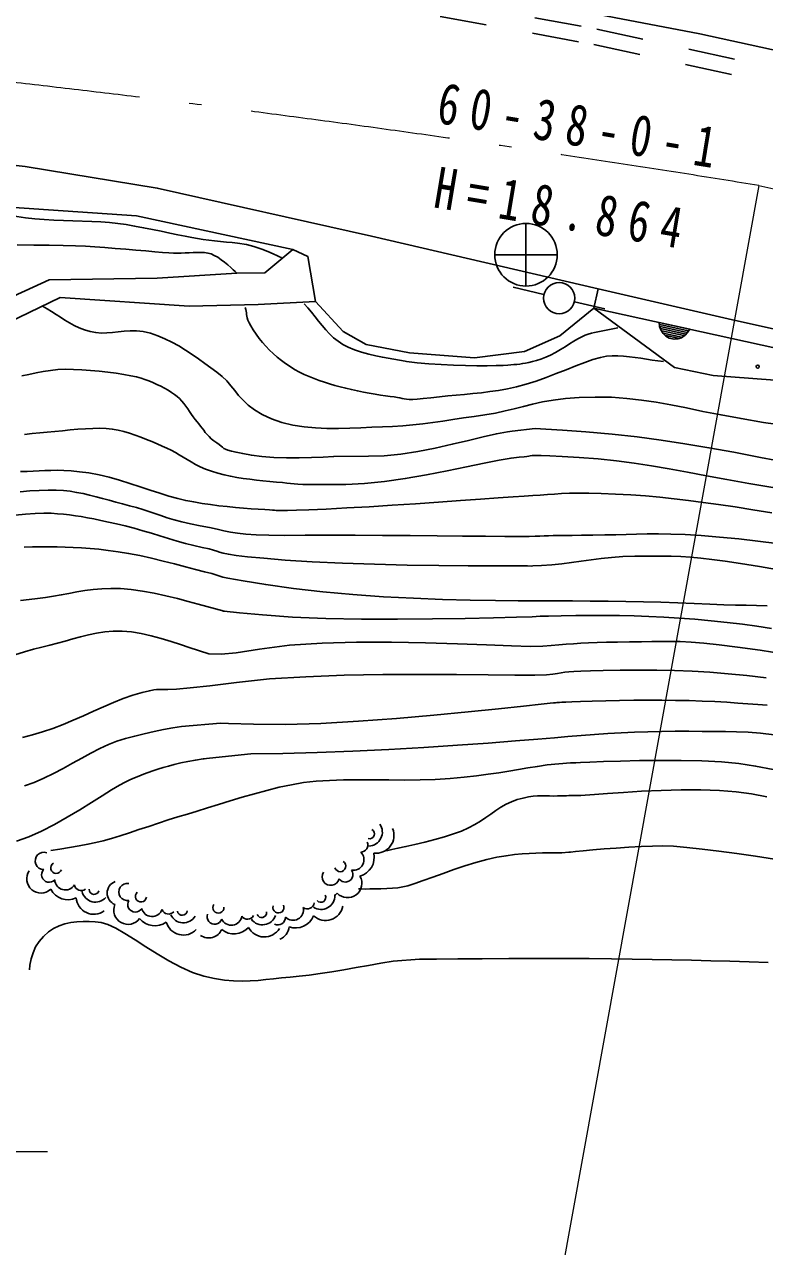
# Model space of a CAD drawing. Units: millimetres, scale not verified. Extents: x 40000 to 680000, y 20000 to 380000.
# Drawn here: x 420916 to 444570, y 237045 to 276077 of the extents above; entities that cross this region are included whole.
import ezdxf

# ---------------------------------------------------------------- set-up
doc = ezdxf.new("R2010")
doc.units = ezdxf.units.MM
doc.header["$LTSCALE"] = 1000
doc.linetypes.add('USER1', pattern=[3, 1.5, -1.5])
doc.linetypes.add('USER3', pattern=[10, 6.4, -1.6, 0.4, -1.6])
for name, color, linetype, lineweight in [('M-BGD', 7, 'Continuous', 25), ('M-BMK', 2, 'USER3', 13), ('M-BMK-SRVR', 3, 'Continuous', 25), ('M-STR-HTXT', 7, 'Continuous', 13), ('M-STR-STR3', 7, 'Continuous', 25)]:
    doc.layers.add(name, color=color, linetype=linetype, lineweight=lineweight)
doc.styles.add('ＭＳ ゴシック', font='')
doc.styles.get('ＭＳ ゴシック').set_extended_font_data('MS Gothic')

msp = doc.modelspace()

# ---------------------------------------------------------------- linework, layer by layer
at = {"layer": 'M-BGD'}
for p, q in [((424495, 269960), (429495, 268892)), ((436530, 267689), (437518, 267453)), ((438491, 267222), (439464, 266990)), ((427252, 258426), (426907, 258536)), ((437400, 257177), (437144, 257159)), ((427679, 256008), (428433, 256129)), ((426807, 255975), (427198, 255964)), ((427198, 255964), (427679, 256008)), ((428155, 252783), (426627, 252621)), ((438337, 249639), (438313, 249637)), ((438334, 249639), (438337, 249639))]:
    msp.add_line(p, q, dxfattribs=at)
for points in [[(491896, 266832), (483368, 267609), (476851, 268518), (470384, 269669), (463013, 271297), (442498, 275780), (428586, 278436), (413891, 280596), (409273, 281097)], [(409241, 272574), (416865, 271995), (420940, 271540), (425163, 270850), (432003, 269313), (439248, 267635)], [(409241, 272574), (411075, 272085), (413102, 271931), (414740, 270980), (418089, 270399), (424495, 269960)], [(418646, 270361), (418871, 270314), (419087, 270267), (419298, 270218), (419508, 270170), (419721, 270121), (419939, 270074), (420168, 270028), (420410, 269983), (420670, 269941), (420951, 269901), (421247, 269868), (421549, 269844), (421855, 269827), (422161, 269814), (422467, 269804), (423065, 269783)], [(423065, 269783), (423353, 269769), (423631, 269748), (423896, 269721), (424162, 269683), (424438, 269637), (424722, 269585), (425006, 269529), (425287, 269471), (425558, 269414), (425815, 269359), (426053, 269310), (426267, 269268), (426451, 269236), (426624, 269211), (426807, 269188), (426995, 269167), (427185, 269147), (427372, 269128), (427552, 269109), (427723, 269089), (428017, 269045), (428134, 269020), (428246, 268987), (428371, 268945), (428503, 268896), (428637, 268843), (428765, 268791), (428883, 268740), (428985, 268696), (429065, 268660), (429117, 268637), (429136, 268628)], [(420683, 269041), (421212, 269032), (421708, 269024), (422158, 269017), (422550, 269007), (422871, 268993), (423167, 268974), (423486, 268951), (423817, 268924), (424152, 268897), (424480, 268869), (424792, 268842), (425078, 268818), (425328, 268797), (425533, 268782), (425684, 268772), (425805, 268770), (425930, 268772), (426057, 268779), (426184, 268787), (426311, 268794), (426435, 268798), (426555, 268797), (426671, 268790), (426780, 268774), (426882, 268746), (426984, 268702), (427093, 268639), (427204, 268564), (427313, 268481), (427417, 268396), (427511, 268315), (427591, 268242), (427654, 268183), (427694, 268144), (427708, 268130)], [(413064, 263966), (421701, 267923), (425154, 267977), (427708, 268130), (428603, 268139), (429495, 268892), (429976, 268664), (430221, 267232), (428388, 267130), (426182, 267079), (422056, 267360), (416387, 264625)], [(421490, 267082), (421639, 266998), (421783, 266909), (421925, 266818), (422066, 266726), (422208, 266635), (422354, 266548), (422505, 266465), (422664, 266390), (422832, 266324), (423012, 266268), (423196, 266233), (423376, 266221), (423554, 266226), (423733, 266243), (423914, 266264), (424100, 266283), (424294, 266294), (424497, 266291), (424712, 266267), (424941, 266215), (425176, 266137), (425406, 266041), (425631, 265930), (425851, 265807), (426067, 265674), (426277, 265535), (426483, 265393), (426683, 265249), (426878, 265108), (427067, 264971), (427238, 264834), (427383, 264690), (427512, 264540), (427635, 264386), (427762, 264230), (427903, 264074), (428069, 263919), (428269, 263768), (428513, 263622), (428811, 263483), (429147, 263365), (429494, 263280), (429852, 263223), (430215, 263189), (430581, 263174), (430948, 263173), (431311, 263181), (431669, 263195), (432018, 263210), (432355, 263221), (432682, 263233), (433005, 263255), (433325, 263284), (433644, 263321), (433964, 263363), (434286, 263409), (434612, 263458), (434944, 263509), (435284, 263560), (435632, 263610), (435968, 263666), (436277, 263732), (436570, 263804), (436860, 263878), (437156, 263952), (437472, 264021), (437818, 264082), (438207, 264131), (438649, 264164), (439157, 264178), (439680, 264168), (440170, 264135), (440640, 264082), (441105, 264011), (441577, 263925), (442071, 263827), (442600, 263720), (443179, 263606), (443820, 263488), (444538, 263369), (445301, 263252)], [(427970, 267037), (427990, 266972), (428002, 266916), (428008, 266865), (428013, 266816), (428021, 266765), (428035, 266706), (428059, 266636), (428097, 266552), (428153, 266448), (428230, 266321), (428322, 266183), (428420, 266051), (428524, 265922), (428634, 265798), (428749, 265679), (428869, 265564), (428995, 265454), (429126, 265348), (429263, 265246), (429405, 265149), (429551, 265058), (429702, 264974), (429856, 264898), (430014, 264828), (430175, 264764), (430338, 264704), (430503, 264649), (430670, 264597), (430839, 264549), (431008, 264502), (431183, 264457), (431367, 264414), (431556, 264374), (431748, 264336), (431937, 264300), (432121, 264269), (432296, 264240), (432459, 264215), (432606, 264195), (432734, 264179), (432836, 264164), (432917, 264148), (432986, 264132), (433052, 264118), (433124, 264107), (433211, 264101), (433324, 264101), (433472, 264110), (433663, 264127), (433907, 264156), (434179, 264188), (434448, 264215), (434715, 264239), (434981, 264263), (435249, 264288), (435518, 264316), (435792, 264350), (436070, 264391), (436354, 264441), (436646, 264503), (436950, 264584), (437266, 264685), (437588, 264800), (437910, 264924), (438227, 265049), (438533, 265169), (438821, 265279), (439085, 265371), (439321, 265439), (439522, 265478), (439703, 265492), (439884, 265493), (440066, 265484), (440248, 265466), (440429, 265443), (440611, 265415), (440793, 265386), (440975, 265358), (441157, 265333), (441338, 265313)], [(429853, 267155), (429973, 267022), (430089, 266884), (430202, 266743), (430314, 266602), (430427, 266462), (430545, 266326), (430667, 266195), (430797, 266072), (430937, 265959), (431089, 265857), (431265, 265766), (431469, 265685), (431690, 265612), (431919, 265549), (432145, 265495), (432357, 265450), (433086, 265323), (433128, 265317), (433468, 265272), (433839, 265238), (434229, 265212), (434624, 265194), (435010, 265183), (435376, 265178), (435707, 265178), (435990, 265182), (436213, 265188), (436362, 265196), (436465, 265204), (436561, 265212), (436653, 265220), (436744, 265230), (436837, 265243), (436934, 265260), (437038, 265282), (437152, 265310), (437280, 265346), (437424, 265390), (437578, 265447), (437733, 265519), (437889, 265602), (438043, 265691), (438193, 265784), (438339, 265875), (438477, 265961), (438606, 266038), (438725, 266102), (438832, 266149), (438933, 266184), (439035, 266214), (439139, 266240), (439243, 266263), (439348, 266283), (439454, 266303), (439559, 266322), (439665, 266341), (439770, 266361), (439875, 266383)], [(433221, 265586), (431842, 265853), (431103, 266271), (430221, 267232)], [(439112, 267020), (438029, 266127), (436898, 265631), (435299, 265430), (433221, 265586)], [(420832, 264857), (421059, 264902), (421288, 264948), (421518, 264992), (421751, 265029), (421987, 265055), (422228, 265065), (422482, 265061), (422751, 265048), (423029, 265028), (423309, 265002), (423585, 264970), (423848, 264935), (424092, 264897), (424311, 264858), (424497, 264818), (424642, 264780), (424768, 264739), (424895, 264692), (425023, 264639), (425149, 264582), (425273, 264521), (425392, 264458), (425506, 264392), (425611, 264326), (425708, 264259), (425793, 264194), (425870, 264125), (425942, 264049), (426010, 263968), (426074, 263884), (426136, 263797), (426196, 263710), (426255, 263624), (426313, 263541), (426372, 263462), (426431, 263389), (426489, 263319), (426542, 263250), (426593, 263182), (426644, 263114), (426697, 263047), (426754, 262980), (426817, 262913), (426887, 262847), (426968, 262782), (427060, 262717), (427142, 262658), (427200, 262610), (427246, 262571), (427290, 262537), (427344, 262507), (427420, 262477), (427529, 262446), (427682, 262411), (427891, 262370), (428168, 262320), (428508, 262274), (428886, 262247), (429286, 262235), (429693, 262235), (430090, 262243), (430461, 262257), (430790, 262273), (430809, 262275)], [(420913, 262979), (421164, 263015), (421403, 263038), (421639, 263056), (421883, 263078), (422130, 263102), (422379, 263126), (422625, 263148), (422867, 263166), (423101, 263177), (423323, 263180), (423532, 263173), (423724, 263154), (423908, 263121), (424092, 263077), (424276, 263023), (424459, 262962), (424639, 262895), (424816, 262824), (424988, 262752), (425154, 262680), (425314, 262610), (425466, 262544), (425607, 262478), (425739, 262408), (425865, 262334), (425988, 262258), (426113, 262181), (426244, 262103), (426383, 262026), (426535, 261951), (426704, 261878), (426893, 261810), (427094, 261748), (427295, 261695), (427498, 261649), (427702, 261610), (427908, 261577), (428117, 261549), (428327, 261524), (428540, 261502), (428756, 261481), (428974, 261462), (429164, 261444), (429307, 261428), (429423, 261414), (429532, 261403), (429655, 261394), (429812, 261388), (430023, 261384), (430309, 261382), (430690, 261383), (431187, 261386), (431779, 261413), (432420, 261479), (433088, 261575), (433762, 261691), (434421, 261818), (435042, 261944), (435605, 262061), (436088, 262159), (436471, 262227), (436730, 262257), (436883, 262266), (436975, 262278), (437032, 262290), (437081, 262301), (437147, 262310), (437256, 262314), (437434, 262311), (437708, 262300), (438103, 262279), (438646, 262247), (439253, 262200), (439834, 262139), (440398, 262064), (440957, 261977), (441523, 261880), (442105, 261774), (442716, 261660), (443367, 261540), (444068, 261415), (444831, 261287)], [(430790, 262273), (431913, 262292), (432412, 262301), (432943, 262353), (433492, 262439), (434045, 262547), (434587, 262668), (435103, 262791), (435580, 262906), (436002, 263003), (436355, 263070), (436508, 263086), (437236, 263169), (437582, 263150), (438110, 263116), (438857, 263062), (439698, 262990), (440493, 262904), (441260, 262803), (442019, 262687), (442789, 262556), (443589, 262411), (444439, 262251), (445358, 262077)], [(420795, 261799), (421004, 261802), (421200, 261810), (421387, 261820), (421572, 261829), (421762, 261836), (421961, 261838), (422176, 261833), (422413, 261818), (422679, 261792), (422978, 261752), (423300, 261693), (423628, 261615), (423958, 261522), (424287, 261420), (424612, 261314), (424931, 261207), (425239, 261104), (425535, 261011), (425814, 260932), (426073, 260872), (426328, 260825), (426591, 260782), (426860, 260742), (427131, 260707), (427400, 260676), (427663, 260649), (427918, 260627), (428160, 260608), (428387, 260595), (428594, 260585), (428751, 260577), (428847, 260569), (428908, 260560), (428960, 260554), (429029, 260549), (429143, 260548), (429326, 260552), (429606, 260561), (430007, 260577), (430558, 260601), (431222, 260634), (431934, 260675), (432672, 260721), (433418, 260771), (434150, 260822), (434847, 260872), (435490, 260919), (436058, 260959), (436530, 260992), (436886, 261014), (437159, 261030), (437402, 261048), (437629, 261065), (437851, 261080), (438082, 261093), (438334, 261102), (438620, 261106), (438952, 261104), (439344, 261094), (439806, 261076), (440296, 261050), (440765, 261018), (441222, 260978), (441675, 260931), (442133, 260876), (442605, 260814), (443100, 260743), (443626, 260665), (444192, 260578), (444806, 260482)], [(420784, 261154), (421093, 261176), (421391, 261193), (421671, 261203), (421929, 261203), (422160, 261191), (422374, 261166), (422585, 261133), (422793, 261092), (422999, 261046), (423206, 260995), (423413, 260940), (423623, 260882), (423837, 260823), (424055, 260763), (424278, 260704), (424496, 260645), (424698, 260583), (424891, 260520), (425082, 260455), (425276, 260389), (425481, 260323), (425703, 260257), (425948, 260192), (426223, 260129), (426534, 260067), (426832, 260009), (427077, 259956), (427293, 259908), (427503, 259866), (427728, 259830), (427992, 259801), (428317, 259780), (428726, 259765), (429241, 259759), (429885, 259761), (430648, 259765), (431482, 259764), (432357, 259760), (433243, 259753), (434108, 259745), (434921, 259737), (435653, 259730), (436272, 259725), (436747, 259724), (437048, 259727), (437233, 259733), (437390, 259738), (437530, 259742), (437667, 259747), (437812, 259750), (437977, 259754), (438174, 259757), (438416, 259760), (438714, 259763), (439080, 259765), (439464, 259771), (439817, 259780), (440151, 259791), (440480, 259801), (440819, 259808), (441181, 259809), (441579, 259802), (442027, 259784), (442539, 259752), (443128, 259705), (443751, 259644), (444359, 259574), (444958, 259494)], [(420621, 260409), (420953, 260436), (421260, 260457), (421534, 260468), (421768, 260464), (421973, 260452), (422168, 260435), (422357, 260414), (422544, 260388), (422733, 260358), (422929, 260322), (423135, 260282), (423357, 260236), (423598, 260185), (423862, 260127), (424140, 260062), (424418, 259988), (424695, 259908), (424972, 259824), (425248, 259739), (425523, 259655), (425796, 259574), (426066, 259499), (426334, 259432), (426600, 259375), (426816, 259329), (426960, 259289), (427063, 259254), (427155, 259221), (427269, 259190), (427435, 259156), (427685, 259120), (428050, 259078), (428562, 259029), (429252, 258971), (430110, 258914), (431076, 258870), (432104, 258836), (433147, 258812), (434161, 258796), (435098, 258786), (435913, 258782), (436560, 258781), (436993, 258782)], [(420907, 259380), (421173, 259388), (421443, 259390), (421705, 259391), (421963, 259389), (422220, 259384), (422478, 259375), (422742, 259360), (423014, 259340), (423297, 259314), (423594, 259280), (423908, 259238), (424245, 259182), (424604, 259111), (424975, 259028), (425347, 258938), (425712, 258845), (426060, 258755), (426382, 258670), (426667, 258596), (426907, 258536)], [(437166, 258783), (437122, 258780), (436993, 258782)], [(437163, 258782), (437444, 258797), (437775, 258822), (438094, 258855), (438404, 258894), (438712, 258936), (439025, 258978), (439346, 259018), (439682, 259053), (440039, 259080), (440422, 259097), (440836, 259100), (441235, 259097), (441581, 259091), (441897, 259080), (442205, 259063), (442528, 259034), (442887, 258993), (443305, 258935), (443804, 258858), (444408, 258760), (445137, 258637)], [(427252, 258426), (427418, 258396), (427902, 258312), (428626, 258189), (429514, 258058), (430450, 257951), (431414, 257866), (432387, 257799), (433349, 257749), (434280, 257714), (435161, 257690), (435972, 257676), (436693, 257669), (437306, 257667), (437863, 257667), (438428, 257664), (438998, 257661), (439569, 257655), (440137, 257647), (440700, 257636), (441253, 257623), (441793, 257606), (442317, 257586), (442820, 257563), (443267, 257544), (443644, 257535), (443981, 257530), (444308, 257523), (444655, 257508)], [(420793, 257680), (421062, 257714), (421329, 257744), (421591, 257775), (421844, 257814), (422093, 257859), (422340, 257906), (422590, 257951), (422845, 257993), (423110, 258027), (423386, 258052), (423679, 258063), (423991, 258058), (424328, 258030), (424689, 257979), (425062, 257909), (425437, 257826), (425804, 257738), (426152, 257649), (426472, 257565), (427297, 257333)], [(427256, 257338), (427297, 257333), (427784, 257286), (428524, 257218), (429479, 257151), (430549, 257109), (431685, 257087), (432839, 257082), (433960, 257089), (435001, 257104), (435911, 257123), (436642, 257143), (437144, 257159)], [(437400, 257177), (437662, 257181), (438065, 257188), (438540, 257195), (439008, 257199), (439471, 257199), (439933, 257195), (440398, 257185), (440868, 257169), (441346, 257147), (441836, 257116), (442341, 257078), (442865, 257030), (443379, 256976), (443862, 256919), (444326, 256856), (444786, 256788)], [(420609, 255941), (420916, 256037), (421206, 256121), (421473, 256187), (421726, 256247), (421974, 256313), (422220, 256383), (422465, 256454), (422712, 256521), (422962, 256582), (423218, 256634), (423481, 256674), (423752, 256698), (424035, 256703), (424333, 256680), (424646, 256628), (424966, 256553), (425286, 256464), (425601, 256367), (425902, 256270), (426184, 256180), (426807, 255975)], [(428433, 256129), (429386, 256247), (430430, 256317), (431529, 256348), (432642, 256349), (433732, 256329), (434760, 256296), (435688, 256261), (436478, 256230), (437090, 256214), (437487, 256222), (437751, 256244), (437995, 256264), (438228, 256283), (438459, 256300), (438695, 256315), (438945, 256327), (439218, 256338), (439521, 256347), (439865, 256352), (440256, 256356), (440640, 256360), (440971, 256367), (441273, 256373), (441566, 256374), (441875, 256367), (442221, 256349), (442626, 256316), (443114, 256264), (443706, 256190), (444425, 256090), (445212, 255964)], [(420851, 253303), (421171, 253393), (421496, 253487), (421823, 253594), (422151, 253718), (422478, 253854), (422804, 253997), (423127, 254143), (423446, 254286), (423761, 254422), (424072, 254546), (424376, 254653), (424674, 254739), (424909, 254795), (425050, 254825), (425139, 254835), (425216, 254835), (425321, 254832), (425495, 254835), (425779, 254851), (426212, 254890), (426836, 254958), (427690, 255064), (428743, 255173), (429904, 255246), (431129, 255290), (432370, 255312), (433582, 255316), (434720, 255311), (435736, 255300), (436586, 255292), (437223, 255292), (437602, 255307), (437803, 255329), (437952, 255350), (438072, 255368), (438185, 255385), (438312, 255400), (438477, 255413), (438701, 255425), (439006, 255435), (439415, 255444), (439950, 255452), (440544, 255455), (441121, 255451), (441687, 255439), (442252, 255417), (442820, 255385), (443401, 255340), (444000, 255281), (444625, 255208)], [(420914, 251763), (421227, 251871), (421539, 252003), (421848, 252152), (422153, 252313), (422455, 252479), (422751, 252645), (423042, 252804), (423326, 252950), (423602, 253078), (423871, 253182), (424147, 253269), (424441, 253350), (424747, 253425), (425057, 253494), (425363, 253556), (425660, 253611), (425940, 253658), (427178, 253759), (427433, 253750), (428234, 253724), (429257, 253719), (430393, 253755), (431594, 253822), (432811, 253912), (433995, 254015), (435097, 254121), (436069, 254222), (436862, 254308), (437427, 254370), (437716, 254399), (437823, 254407), (437889, 254413), (437932, 254418), (437968, 254422), (438016, 254426), (438094, 254431), (438219, 254437), (438410, 254445), (438683, 254454), (439057, 254467), (439492, 254479), (439937, 254488), (440386, 254494), (440837, 254496), (441285, 254495), (441727, 254490), (442159, 254480), (442578, 254467), (442979, 254449), (443359, 254427), (443711, 254404), (444037, 254382), (444349, 254361), (444656, 254335)], [(428155, 252783), (429175, 252791), (430270, 252820), (431408, 252865), (432557, 252922), (433683, 252988), (434756, 253058), (435741, 253127), (436608, 253193), (437323, 253250), (437854, 253296), (438282, 253332), (438708, 253367), (439133, 253399), (439559, 253428), (439985, 253452), (440412, 253473), (440842, 253489), (441274, 253500), (441710, 253504), (442150, 253502), (442570, 253499), (442954, 253498), (443318, 253496), (443677, 253487), (444045, 253469), (444438, 253438), (444871, 253389)], [(420664, 249997), (421055, 250134), (421462, 250314), (421875, 250525), (422286, 250755), (422683, 250993), (423058, 251227), (423400, 251444), (423701, 251634), (423949, 251783), (424135, 251881), (424285, 251947), (424432, 252010), (424577, 252071), (424723, 252129), (424870, 252184), (425022, 252238), (425180, 252291), (425345, 252342), (425520, 252392), (425706, 252442), (425912, 252491), (426141, 252537), (426382, 252581), (426627, 252621), (426656, 252626)], [(444844, 252283), (444283, 252392), (443750, 252472), (443191, 252525), (442565, 252557), (441901, 252572), (441226, 252573), (440570, 252565), (439960, 252550), (439423, 252532), (438989, 252514), (438684, 252501), (438538, 252495), (438474, 252494), (438403, 252492), (438367, 252491), (437624, 252432), (437309, 252382), (437003, 252331), (436701, 252279), (436393, 252228), (436073, 252178), (435733, 252130), (435366, 252083), (434965, 252039), (434521, 251997), (434046, 251966), (433558, 251950), (433063, 251945), (432566, 251946), (432072, 251950), (431586, 251952), (431115, 251948), (430663, 251934), (430235, 251906), (429838, 251861), (429452, 251795), (429058, 251712), (428661, 251615), (428265, 251508), (427873, 251395), (427489, 251279), (427118, 251163), (426764, 251052), (426431, 250948), (426123, 250856), (425823, 250766), (425514, 250669), (425201, 250567), (424887, 250464), (424575, 250360), (424271, 250261), (423976, 250167), (423696, 250081), (423434, 250007), (423193, 249946), (422943, 249893), (422660, 249840), (422357, 249790), (422048, 249742), (421755, 249699)], [(438087, 251443), (437950, 251435), (437820, 251434), (437695, 251436), (437570, 251440), (437444, 251442), (437312, 251439), (437172, 251428), (437020, 251406), (436853, 251371), (436668, 251320), (436481, 251252), (436307, 251169), (436142, 251074), (435981, 250970), (435822, 250860), (435659, 250746), (435488, 250633), (435305, 250521), (435106, 250415), (434887, 250317), (434633, 250224), (434341, 250132), (434028, 250044), (433707, 249962), (433395, 249887), (433105, 249821), (432854, 249766), (432656, 249725), (432526, 249699), (432479, 249689)], [(444639, 251407), (444150, 251500), (443659, 251570), (443126, 251613), (442531, 251631), (441900, 251630), (441260, 251613), (440637, 251585), (440057, 251552), (439547, 251517), (439132, 251486), (438840, 251464), (438696, 251454), (438629, 251453), (438554, 251451), (438475, 251450), (438394, 251448), (438315, 251447), (438243, 251445), (438180, 251444), (438130, 251443), (438098, 251443), (438087, 251443), (438099, 251444)], [(444889, 249421), (444283, 249511), (443686, 249597), (443112, 249674), (442574, 249741), (442087, 249793), (441664, 249828), (441319, 249842), (440991, 249838), (440621, 249824), (440227, 249801), (439827, 249773), (439439, 249743), (439082, 249712), (438772, 249683), (438529, 249659), (438370, 249643), (438313, 249637), (438334, 249639)], [(438313, 249637), (438090, 249625), (437878, 249619), (437673, 249616), (437469, 249615), (437262, 249611), (437047, 249603), (436820, 249588), (436574, 249564), (436307, 249528), (436012, 249478), (435689, 249406), (435347, 249312), (434995, 249202), (434641, 249083), (434295, 248960), (433966, 248842), (433663, 248733), (433396, 248640), (433173, 248570), (433004, 248529), (432852, 248507), (432679, 248491), (432494, 248479), (432306, 248471), (432123, 248467), (431954, 248465), (431808, 248464), (431693, 248465), (431617, 248466), (431590, 248466)], [(444685, 246116), (444072, 246136), (443460, 246155), (442847, 246173), (442229, 246189), (441606, 246203), (440975, 246216), (440333, 246227), (439679, 246236), (438959, 246242), (438146, 246244), (437280, 246244), (436401, 246241), (435548, 246237), (434762, 246232), (434081, 246227), (433546, 246223), (432695, 246159), (432307, 246093), (431912, 246024), (431514, 245955), (431121, 245887), (430737, 245823), (430367, 245765), (430018, 245715), (429695, 245676), (429403, 245649), (429136, 245626), (428880, 245598), (428631, 245570), (428383, 245545), (428132, 245528), (427873, 245521), (427600, 245529), (427309, 245556), (426994, 245605), (426651, 245681), (426285, 245800), (425910, 245967), (425532, 246168), (425159, 246390), (424796, 246619), (424450, 246842), (424127, 247044), (423835, 247212), (423579, 247332), (423367, 247391), (423177, 247411), (422983, 247425), (422788, 247429), (422593, 247421), (422400, 247397), (422211, 247356), (422027, 247293), (421849, 247206), (421680, 247093), (421520, 246950), (421382, 246787), (421274, 246614), (421192, 246430), (421132, 246235), (421092, 246028), (421076, 245878)]]:
    msp.add_lwpolyline(points, dxfattribs=at)
at = {"layer": 'M-BGD', "linetype": 'USER1'}
for points in [[(409394, 280531), (413136, 280180), (425427, 278447), (439213, 275924), (463900, 270564), (470858, 269056), (475773, 268149)], [(409347, 280033), (413078, 279683), (425347, 277953), (439114, 275434), (463794, 270076), (470759, 268565), (475691, 267655)]]:
    msp.add_lwpolyline(points, dxfattribs=at)
at = {"layer": 'M-BGD'}
msp.add_circle((438005, 267337), 500, dxfattribs=at)
for centre, radius, start, end in [((431942, 250228), 157, 255.6309, 62.9506), ((431911, 250281), 444, 271.7654, 35.2353), ((432160, 250173), 566, 261.8901, 23.2076), ((431671, 249866), 221, 267.6277, 25.7629), ((421538, 249363), 277, 70.7292, 268.4725), ((431429, 249399), 338, 259.7174, 46.4808), ((431473, 249475), 622, 285.2661, 12.7057), ((421445, 248790), 457, 145.9949, 312.9025), ((421706, 248921), 241, 136.8689, 317.6816), ((421931, 249138), 176, 120.1497, 341.1566), ((431008, 249194), 176, 197.7147, 58.7217), ((431171, 248927), 241, 214.4339, 35.2468), ((422223, 248772), 338, 182.1523, 328.9157), ((423952, 248334), 393, 110.8688, 248.4181), ((424209, 248371), 277, 81.7755, 279.5188), ((430704, 248858), 277, 148.2943, 346.0377), ((431243, 248644), 457, 223.56, 30.4676), ((422307, 248744), 622, 207.7009, 295.1405), ((422730, 248635), 221, 190.0625, 308.1977), ((423187, 248490), 444, 194.2003, 317.6702), ((423142, 248449), 157, 178.0658, 345.3854), ((424639, 248226), 176, 131.1959, 352.2028), ((430394, 248257), 444, 237.2542, 0.724), ((430390, 248197), 157, 221.1196, 28.4392), ((430635, 248607), 393, 299.7733, 314.9371), ((423135, 248224), 566, 184.325, 305.6423), ((424228, 247791), 457, 157.0411, 323.9487), ((424459, 247969), 241, 147.915, 328.7278), ((427114, 247869), 176, 143.2201, 4.2269), ((429034, 247874), 176, 163.2034, 24.2105), ((429497, 247804), 338, 225.2062, 11.9695), ((429961, 248052), 221, 233.1163, 351.2515), ((430538, 248027), 566, 227.3788, 348.6962), ((425082, 247911), 622, 218.7471, 306.1868), ((424995, 247922), 338, 193.1986, 339.9619), ((425519, 247885), 221, 201.1088, 319.244), ((425995, 247830), 444, 205.2465, 328.7164), ((425959, 247781), 157, 189.1121, 356.4316), ((426992, 247581), 241, 159.9392, 340.752), ((427526, 247646), 338, 205.2227, 351.986), ((428046, 247720), 221, 213.1329, 331.2681), ((428523, 247765), 444, 217.2706, 340.7405), ((428498, 247710), 157, 201.1362, 8.4558), ((429018, 247561), 241, 243.7577, 0.7355), ((429577, 247842), 622, 250.7548, 338.1944), ((425995, 247559), 566, 195.3712, 316.6887), ((426803, 247358), 457, 235.8157, 335.9728), ((427613, 247654), 622, 230.7713, 318.2109), ((428580, 247500), 566, 207.3953, 328.7128), ((428916, 247287), 457, 290.4951, 355.9564)]:
    msp.add_arc(centre, radius, start, end, dxfattribs=at)
at = {"layer": 'M-BMK'}
msp.add_line((444388, 270931), (466996, 265954), dxfattribs=at)
msp.add_circle((444388, 270931), 0.3, dxfattribs=at)
msp.add_arc((363992, -222563), 500000, 80.74714, 84.90371, dxfattribs=at)
at = {"layer": 'M-BMK-SRVR'}
for p, q in [((436945, 269720), (436945, 267720)), ((435945, 268720), (437945, 268720))]:
    msp.add_line(p, q, dxfattribs=at)
msp.add_circle((436945, 268720), 1000, dxfattribs=at)
at = {"layer": 'M-STR-HTXT'}
for p, q in [((444388, 270931), (436048, 225010)), ((407903, 240076), (421656, 240076))]:
    msp.add_line(p, q, dxfattribs=at)
at = {"layer": 'M-STR-STR3'}
for p, q in [((439248, 267631), (439112, 267020)), ((439248, 267635), (443411, 266672)), ((439112, 267020), (464867, 261324)), ((443411, 266672), (447755, 265706)), ((441226, 266491), (442124, 266293)), ((442092, 266238), (441232, 266428)), ((441239, 266366), (442059, 266184)), ((441988, 266139), (441285, 266294)), ((441330, 266222), (441916, 266093)), ((441805, 266056), (441415, 266142)), ((450992, 264238), (442929, 264868))]:
    msp.add_line(p, q, dxfattribs=at)
msp.add_lwpolyline([(442929, 264868), (441689, 265116), (439112, 267020)], dxfattribs=at)
msp.add_lwpolyline([(442176, 266343), (442111, 266234), (442031, 266149), (441912, 266073), (441801, 266036), (441675, 266023), (441519, 266058), (441411, 266123), (441326, 266203), (441250, 266322), (441213, 266433), (441200, 266559)], close=True, dxfattribs=at)
msp.add_circle((444349, 265148), 50, dxfattribs=at)

# ---------------------------------------------------------------- texts
at = {"layer": 'M-BMK-SRVR', "char_height": 1320, "attachment_point": 7, "style": 'ＭＳ ゴシック'}
for s, insert, rotation in [('\\T1.54;\\W0.75;60-38-0-1', (434045, 272920), 350.7), ('\\T1.55;\\W0.75;H=18.864', (433945, 270220), 350.5)]:
    msp.add_mtext(s, dxfattribs=dict(at, insert=insert, rotation=rotation))

doc.saveas('drawing.dxf')
